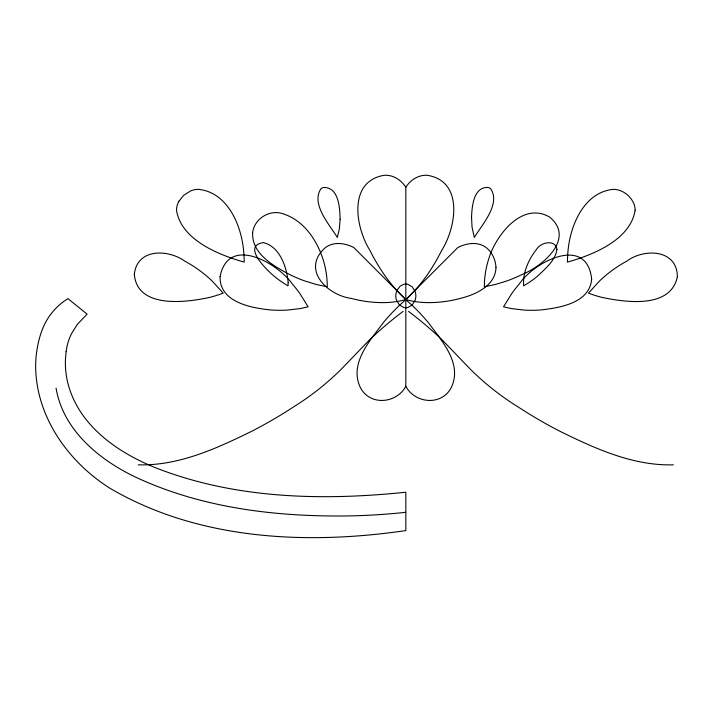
<?xml version="1.0" encoding="UTF-8"?>
<svg xmlns="http://www.w3.org/2000/svg" width="713" height="713" viewBox="0 0 713 713"><rect width="100%" height="100%" fill="white"/><g stroke="black" fill="none" stroke-linecap="round" stroke-linejoin="round"><path stroke-width="1.07" d="M405.822 187.225C409.119 182.091 414.057 177.902 419.957 176.147A21.622 21.622 0 0 1 427.337 175.291C464.056 181.236 456.133 227.67 441.65 250.486A191.717 191.717 0 0 1 430.59 269.87C422.265 282.874 411.998 294.567 400.269 304.594A207.358 207.358 0 0 0 383.327 322.606C370.127 340.431 349.254 363.238 360.074 386.927C369.209 406.054 396.348 404.004 405.822 386.294L405.822 187.225C402.515 182.091 397.578 177.902 391.678 176.147A21.622 21.622 0 0 0 384.298 175.291C347.579 181.236 355.502 227.67 369.985 250.486A191.717 191.717 0 0 0 381.045 269.87C389.369 282.874 399.636 294.567 411.365 304.594A207.358 207.358 0 0 1 428.308 322.606C441.507 340.431 462.38 363.238 451.561 386.927C442.425 406.054 415.287 404.004 405.822 386.294M403.077 311.421L399.654 314.014A373.674 373.674 0 0 0 369.503 339.869L341.91 368.55A265.86 265.86 0 0 1 294.389 406.365L289.389 409.627A476.266 476.266 0 0 1 251.716 431.276C216.369 448.629 178.517 465.981 138.251 464.831M673.384 464.831C633.117 465.981 595.266 448.629 559.919 431.276A476.266 476.266 0 0 1 522.246 409.627L517.228 406.392A265.86 265.86 0 0 1 469.715 368.559L442.131 339.86A373.674 373.674 0 0 0 411.98 314.023L408.558 311.421M56.06 388.122C63.002 429.716 98.581 459.297 134.677 476.694C202.412 508.61 278.667 517.29 352.81 515.847A664.694 664.694 0 0 0 405.822 512.317M471.543 217.207L472.042 227.144L474.305 237.447C481.997 224.755 500.998 203.936 490.669 188.74A6.925 6.925 0 0 0 488.138 187.474C473.539 186.663 471.97 206.476 471.543 217.207M556.96 249.318C555.356 260.673 545.249 268.801 537.379 276.279A97.859 97.859 0 0 1 528.36 282.945L523.618 285.851C522.691 272.616 528.493 259.55 536.541 249.327C540.588 242.295 555.436 238.926 556.96 249.318M134.338 274.318C137.199 309.246 186.931 302.517 210.602 297.178A135.22 135.22 0 0 0 223.178 293.15L212.18 281.065A125.693 125.693 0 0 0 184.836 261.163C168.188 249.095 137.021 248.177 134.338 274.318M340.101 219.274L339.335 228.998L337.329 237.447C329.638 224.755 310.636 203.936 320.966 188.74A6.925 6.925 0 0 1 323.497 187.474C338.862 186.94 339.851 208.027 340.101 219.274M288.186 282.687L288.016 285.851L283.275 282.945A97.859 97.859 0 0 1 274.255 276.279C267.223 270.405 241.404 245.949 263.355 242.616C280.066 246.671 286.804 267.277 288.186 282.687M484.475 281.991L484.35 286.76L495.134 284.549L506.631 281.029A142.181 142.181 0 0 0 522.344 274.353C542.887 266.136 575.73 238.106 549.402 216.93C521.827 201.244 495.544 235.7 488.637 259.202A91.398 91.398 0 0 0 484.475 281.991M220.094 276.573C219.212 301.822 250.477 307.882 269.951 309.87A119.133 119.133 0 0 0 287.357 310.084L300.03 308.604L308.105 306.848L299.959 293.667A127.128 127.128 0 0 0 292.303 283.943C277.357 262.776 228.267 234.835 220.094 276.573M252.607 232.991C251.903 253.917 273.284 265.797 289.291 274.353A142.181 142.181 0 0 0 305.004 281.029L316.501 284.549L327.285 286.76L327.16 281.991A91.398 91.398 0 0 0 322.998 259.202C316.715 239.737 303.578 220.379 283.284 213.891C269.915 208.873 253.98 218.82 252.607 232.991M635.14 210.166C630.542 239.871 593.002 254.889 567.45 262.108A113.055 113.055 0 0 1 568.118 249.826C570.614 224.381 584.517 192.109 613.305 189.346A21.426 21.426 0 0 1 620.987 190.897C626.611 193.232 631.299 197.786 633.732 203.374A18.618 18.618 0 0 1 635.14 210.166M495.981 267.366C495.58 285.779 475.58 294.629 460.241 298.435A124.187 124.187 0 0 1 446.793 301.26C433.219 303.239 419.101 303.373 405.822 299.549C392.533 303.373 378.425 303.239 364.842 301.26A124.187 124.187 0 0 1 351.393 298.435C327.463 295.298 301.127 269.781 324.825 248.079A20.16 20.16 0 0 1 331.393 244.523C338.862 242.179 346.946 244.087 353.764 247.491L405.822 299.549L457.871 247.491C464.698 244.087 472.772 242.179 480.241 244.523A20.16 20.16 0 0 1 486.81 248.079C492.407 252.812 495.615 260.102 495.981 267.366M591.656 279.184C589.633 302.829 560.641 307.615 541.684 309.87A119.133 119.133 0 0 1 524.278 310.084L511.604 308.604L503.53 306.848L511.676 293.667A127.128 127.128 0 0 1 519.331 283.943C534.304 261.519 586.977 234.568 591.656 279.184M66.113 351.598L65.444 359.441A84.749 84.749 0 0 0 67.682 382.4C78.68 427.256 121.139 455.179 162.011 470.215C239.577 499.064 324.37 500.669 405.822 492.228L405.822 530.579C306.84 545.071 198.874 540.133 110.64 488.672C68.626 462.505 35.739 416.624 35.65 365.84A102.146 102.146 0 0 1 36.381 354.111C38.27 339.219 42.504 324.059 52.299 312.33A61.559 61.559 0 0 1 63.617 301.546L67.931 298.631L87.111 314.157L77.352 324.344L71.576 333.541A55.159 55.159 0 0 0 67.049 346.206L66.113 351.598M677.35 276.804C670.657 309.237 624.766 302.267 601.032 297.178A135.22 135.22 0 0 1 588.457 293.15L599.455 281.065A125.693 125.693 0 0 1 626.798 261.163C644.044 248.124 677.305 249.104 677.35 276.804M396.998 290.307L396.571 291.341A13.342 13.342 0 0 0 396.571 300.44L399.458 305.004L403.816 307.517A8.235 8.235 0 0 0 407.818 307.517L412.176 305.004L415.064 300.44A13.342 13.342 0 0 0 415.064 291.341L412.176 286.786L407.818 284.264A8.235 8.235 0 0 0 403.816 284.264L400.234 286.091L396.998 290.307M178.927 201.244L177.902 203.374A18.618 18.618 0 0 0 176.494 210.166C181.093 239.871 218.633 254.889 244.185 262.108A113.055 113.055 0 0 0 243.516 249.826C241.021 224.381 227.117 192.109 198.33 189.346A21.426 21.426 0 0 0 190.647 190.897L183.642 195.38L178.927 201.244"/></g></svg>
